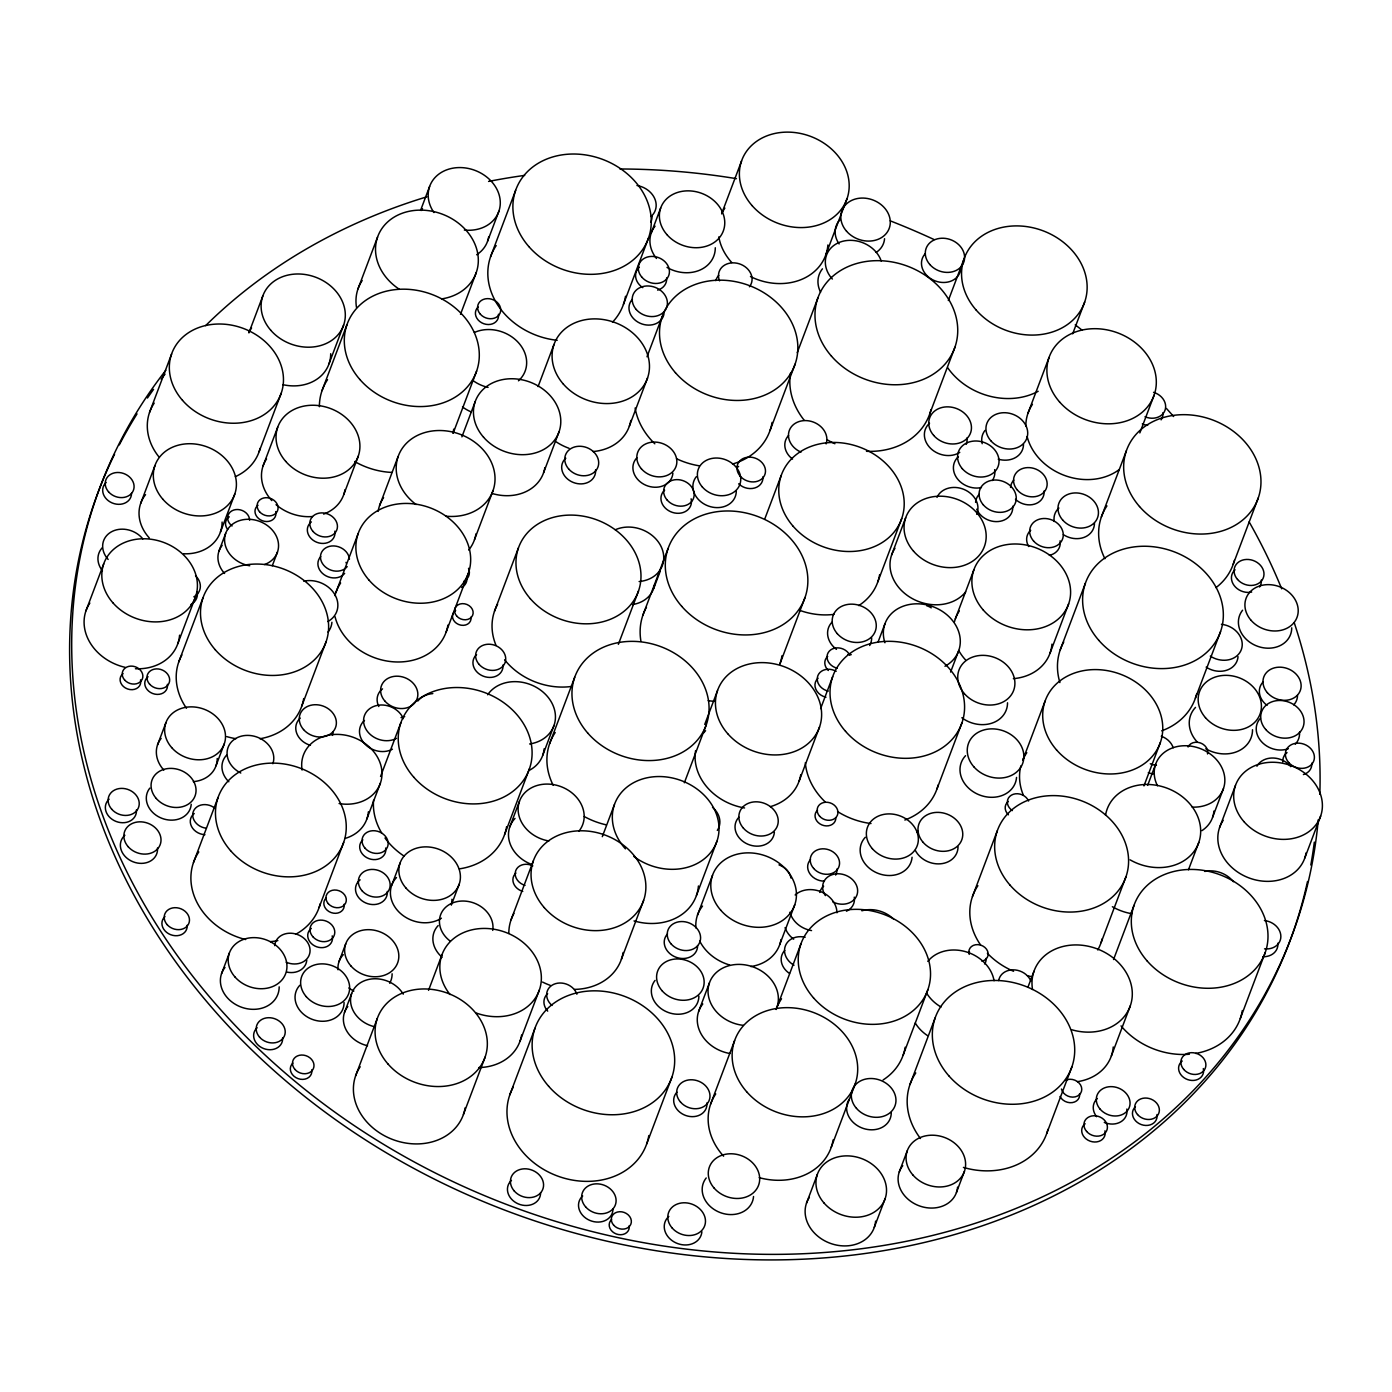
<?xml version="1.0" encoding="UTF-8"?>
<svg xmlns="http://www.w3.org/2000/svg" width="1392" height="1392" viewBox="0 0 1392 1392"><rect width="100%" height="100%" fill="white"/><g stroke="black" fill="none" stroke-linecap="round" stroke-linejoin="round"><path stroke-width="1.5" d="M149.553 412.363L171.616 354.003M85.973 610.792L103.704 563.882M140.679 503.417L154.982 465.554M248.89 332.862L262.775 296.113M177.811 643.678L195.524 596.785M220.458 531.988L234.778 494.125M218.996 551.058L225.643 533.449M178.733 662L203.023 597.707M259.138 451.617L281.201 393.24M157.557 744.824L165.857 722.866M263.123 465.763L277.669 427.292M329.034 363.764L343.65 325.067M358.005 288.875L377.545 237.145M322.057 390.595L346.973 324.649M272.31 565.726L277.478 552.032M420.575 210.383L429.589 186.528M216.004 765.774L224.303 743.798M193.488 862.518L218.057 797.494M343.737 494.63L358.266 456.158M335.959 592.331L358.162 533.606M301.786 706.057L326.076 641.782M379.581 505.609L398.129 456.489M487.6 241.147L498.858 211.323M460.508 314.296L476.29 272.501M490.558 256.772L515.632 190.391M221.554 973.669L229.332 953.068M453.218 433.034L476.621 371.09M461.9 436.844L475.177 401.696M319.099 907.514L343.667 842.473M380.555 776.475L400.879 722.709M366.862 818.948L380.416 783.104M474.515 539.609L493.081 490.489M538.078 386.593L553.981 344.468M446.223 631.829L468.408 573.086M339.004 961.628L345.703 943.898M543.576 472.741L559.062 431.746M494.508 611.21L518.416 547.943M391.622 885.451L400.096 863.04M344.485 1012.489L351.654 993.523M623.442 304.378L648.533 237.98M651.195 233.073L660.661 208.034M355.621 1075.825L377.302 1018.439M647.019 356.77L662.227 316.523M629.358 426.126L647.558 377.98M451.426 904.748L459.186 884.198M721.909 212.976L741.571 160.967M428.545 990.338L441.856 955.103M504.617 834.469L529.447 768.749M509.785 826.935L519.425 801.427M542.741 755.282L554.016 725.441M549.631 743.641L574.67 677.382M511.09 919.729L533.293 860.969M618.361 644.339L638.528 590.974M642.947 615.055L668.108 548.431M653.718 588.398L660.313 570.964M463.432 1114.435L485.112 1057.067M520.121 1040.92L539.348 990.025M602.301 836.679L614.429 804.576M825.839 254.736L846.997 198.743M509.785 1094.895L534.963 1028.288M797.233 352.663L817.817 298.166M770.02 430.511L795.11 364.112M764.765 518.99L781.243 475.403M704.735 724.432L717.541 690.519M684.359 782.774L706.37 724.553M621.406 959.227L643.609 900.467M805.028 597.481L779.868 664.088A72.715 60.291 20.7 0 0 781.991 655.736M696.452 895.456L716.915 841.29M697.496 915.101L712.513 875.359M948.317 300.533L964.047 258.895M646.688 1143.928L671.866 1077.304M698.645 1011.41L709.433 982.874M929.734 413.876L954.912 347.269M820.619 708.598L832.694 676.669M799.182 780.895L819.54 727.042M877.76 581.943L901.72 518.555M891.611 554.956L905.67 517.789M878.195 641.677L884.877 624.016M710.633 1104.082L734.593 1040.642M779.729 944.559L794.745 904.817M776.144 1009.496L800.852 944.089M1027.992 413.215L1049.063 357.448M955.312 618.935L973.843 569.92M1072.675 333.819L1084.664 302.099M950.614 672.058L958.775 650.482M937.025 788.812L961.907 722.953M806.525 1203.106L817.365 1174.413M831.25 1147.286L855.227 1083.846M1050.125 652.9L1068.638 603.867M1101.35 517.024L1126.389 450.747M903.199 1054.997L927.907 989.608M1139.839 432.929L1154.142 395.084M1060.252 649.786L1085.395 583.231M1022.668 760.415L1045.061 701.133M972.469 896.535L997.298 830.798M909.985 1084.49L935.146 1017.865M874.28 1227.379L885.121 1198.686M899.267 1171.942L907.253 1150.836M1027.905 987.311L1033.978 971.285M956.461 1192.422L964.447 1171.333M1143.963 785.906L1160.389 742.441M1147.652 785.366L1155.621 764.295M1233.208 564.247L1258.264 497.971M1101.089 942.593L1125.937 876.856M1195.38 698.192L1220.54 631.62M1046.732 1133.453L1071.892 1066.846M1113.548 959.523L1134.028 905.357M1111.39 1055.884L1130.321 1005.79M1188.455 869.826L1198.79 842.473M1212.589 817.33L1223.464 788.585M1219.583 827.544L1235.435 785.558M1240.289 1018.561L1265.293 952.372M1304.774 858.064L1320.643 816.077M1307.506 881.519A636.753 527.899 20.7 0 1 519.703 1215.651A636.753 527.899 20.7 0 1 114.544 454.262M119.277 444.901A636.753 527.899 20.7 0 1 137.025 413.876M147.448 398.025A636.753 527.899 20.7 0 1 153.538 389.377M161.124 379.181A636.753 527.899 20.7 0 1 165.039 374.152M1314.326 842.108A636.753 527.899 20.7 0 1 1310.812 865.024M1318.259 819.731A636.753 527.899 20.7 0 1 501.694 1202.584A636.753 527.899 20.7 0 1 165.822 370.272M205.633 325.624A636.753 527.899 20.7 0 1 426.839 196.811M488.575 181.43A636.753 527.899 20.7 0 1 524.68 175.392M619.945 168.989A636.753 527.899 20.7 0 1 736.455 178.663M890.236 220.841A636.753 527.899 20.7 0 1 934.032 239.528M1075.233 324.858A636.753 527.899 20.7 0 1 1081.949 330.061M1166.409 408.448A636.753 527.899 20.7 0 1 1173.647 416.539M1249.146 521.896A636.753 527.899 20.7 0 1 1281.701 588.816M1294.264 622.816A636.753 527.899 20.7 0 1 1319.825 794.31M879.64 574.6A63.997 53.053 20.7 0 1 858.742 605.607M833.947 614.377A63.997 53.053 20.7 0 1 800.035 610.462M506.618 826.639A68.295 56.62 20.7 0 1 459.377 868.869M404.306 856.254A68.295 56.62 20.7 0 1 384.992 838.019M381.669 832.973A68.295 56.62 20.7 0 1 373.543 800.313M715.001 701.377A72.715 60.291 20.7 0 1 708.215 700.663M640.877 640.912A72.715 60.291 20.7 0 1 646.462 607.208M938.191 784.914A68.626 56.898 20.7 0 1 904.835 820.027M871.009 823.542A68.626 56.898 20.7 0 1 837.566 811.571M824.986 801.722A68.626 56.898 20.7 0 1 805.324 762.764M391.9 472.427A68.852 57.089 20.7 0 1 354.699 461.535M319.377 406.708A68.852 57.089 20.7 0 1 327.538 379.668M453.722 429.119A68.852 57.089 20.7 0 1 452.887 433.121M1196.615 694.121A71.775 59.508 20.7 0 1 1161.728 730.835M1059.904 682.567A71.775 59.508 20.7 0 1 1063.732 642.043M544.881 467.625A44.561 36.94 20.7 0 1 492.472 493.586M320.247 903.721A66.712 55.315 20.7 0 1 295.643 934.328M277.861 940.609A66.712 55.315 20.7 0 1 270.379 941.636M245.636 939.548A66.712 55.315 20.7 0 1 198.795 851.939M417.791 701.029A24.43 20.254 20.7 0 1 432.808 693.581M772.09 422.402A70.574 58.516 20.7 0 1 732.505 464.041M698.854 465.746A70.574 58.516 20.7 0 1 676.529 458.734M654.814 443.787A70.574 58.516 20.7 0 1 635.135 408.013M871.653 637.832A22.481 18.635 20.7 0 1 869.687 645.523M851.243 654.658A22.481 18.635 20.7 0 1 848.111 654.327M836.453 649.351A22.481 18.635 20.7 0 1 831.929 622.259M1038.171 391.291A64.067 53.105 20.7 0 1 947.656 367.697M475.994 533.815A50.425 41.812 20.7 0 1 468.704 550.049M378.102 511.403A50.425 41.812 20.7 0 1 383.583 497.605M416.104 504.53A50.425 41.812 20.7 0 1 416.817 435.731A50.425 41.812 20.7 0 1 492.646 465.45A50.425 41.812 20.7 0 1 445.753 516.154M605.92 824.777A69.948 57.994 20.7 0 1 584.24 816.53M553.181 785.262A69.948 57.994 20.7 0 1 555.199 732.54M827.892 244.975A56.011 46.423 20.7 0 1 750.462 276.556M731.74 262.514A56.011 46.423 20.7 0 1 718.811 236.884M721.63 213.881A56.011 46.423 20.7 0 1 724.867 208.087M131.544 493.29A14.72 12.215 20.7 0 1 112.108 502.93A14.72 12.215 20.7 0 1 106.175 482.467M630.82 420.419A49.694 41.203 20.7 0 1 593.079 451.547M568.997 448.276A49.694 41.203 20.7 0 1 556.365 441.977M303.7 698.558A65.354 54.184 20.7 0 1 259.956 738.752M235.892 738.7A65.354 54.184 20.7 0 1 226.826 736.629M186.476 708.267A65.354 54.184 20.7 0 1 181.917 654.936M625.513 296.27A70.592 58.516 20.7 0 1 612.515 322.178M557.2 340.292A70.592 58.516 20.7 0 1 496.178 245.584M1242.325 1010.557A69.722 57.803 20.7 0 1 1195.658 1053.431M1189.377 1054.231A69.722 57.803 20.7 0 1 1121.047 1025.887M1023.381 795.25A61.265 50.791 20.7 0 1 1020.875 765.861M1023.259 759.023A61.265 50.791 20.7 0 1 1026.791 752.672M204.937 834.695A13.92 11.536 20.7 0 1 191.522 826.448A13.92 11.536 20.7 0 1 194.236 813.52M206.381 828.223A13.92 11.536 20.7 0 1 193.54 810.997A13.92 11.536 20.7 0 1 215.238 808.491M648.811 1135.576A72.715 60.274 20.7 0 1 558.366 1176.327A72.715 60.274 20.7 0 1 513.317 1087.048M912.073 857.246A26.518 21.976 20.7 0 1 877.134 872.993A26.518 21.976 20.7 0 1 865.302 837.288M1047.967 1129.347A72.628 60.221 20.7 0 1 963.421 1167.418M920.477 1138.517A72.628 60.221 20.7 0 1 915.762 1072.954M698.436 885.991A54.427 45.136 20.7 0 1 634.021 920.912M625.443 848.859A54.427 45.136 20.7 0 1 651.717 776.997A54.427 45.136 20.7 0 1 718.098 837.149A54.427 45.136 20.7 0 1 633.83 856.445M465.119 1107.858A57.263 47.467 20.7 0 1 391.97 1139.23A57.263 47.467 20.7 0 1 360.18 1066.742M572.356 686.343A63.788 52.896 20.7 0 1 504.617 659.791M496.039 645.418A63.788 52.896 20.7 0 1 497.605 604.319M191.226 804.332A22.951 19.018 20.7 0 1 161.75 818.27A22.951 19.018 20.7 0 1 149.831 788.116M905.183 1047.236A67.477 55.941 20.7 0 1 883.137 1079.931M777.623 1005.772A67.477 55.941 20.7 0 1 781.521 998.777M332.218 935.876A12.65 10.492 20.7 0 1 316.645 946.786A12.65 10.492 20.7 0 1 311.321 928.394M441.386 918.215A31.39 26.03 20.7 0 1 400.27 913.274A31.39 26.03 20.7 0 1 396.476 877.534M451.948 899.267A31.39 26.03 20.7 0 1 451.252 904.835M1234.408 560.28A70.035 58.064 20.7 0 1 1215.982 587.633M1104.917 558.697A70.035 58.064 20.7 0 1 1106.936 505.905M1306.096 852.861A45.257 37.514 20.7 0 1 1248.293 877.656A45.257 37.514 20.7 0 1 1223.185 820.358M260.147 448.311A58.203 48.25 20.7 0 1 235.335 476.656M158.775 456.698A58.203 48.25 20.7 0 1 154.199 403.123M544.098 748.861A36.801 30.52 20.7 0 1 529.795 770.072M487.652 694.782A36.801 30.52 20.7 0 1 547.404 696.435A36.801 30.52 20.7 0 1 529.639 743.972M521.635 1034.969A51.782 42.926 20.7 0 1 478.744 1067.577M450.051 994.549A51.782 42.926 20.7 0 1 473.854 929.421A51.782 42.926 20.7 0 1 541.349 976.853A51.782 42.926 20.7 0 1 476.447 1013.098M960.602 269.857A20.045 16.617 20.7 0 1 933.667 280.279A20.045 16.617 20.7 0 1 925.367 253.57M1113.252 1046.975A51.173 42.421 20.7 0 1 1077.495 1081.654M1032.516 989.486A51.173 42.421 20.7 0 1 1080.801 945.133A51.173 42.421 20.7 0 1 1132.096 997.89A51.173 42.421 20.7 0 1 1071.631 1029.715M623.129 952.511A58.586 48.581 20.7 0 1 574.6 989.399M550.24 985.345A58.586 48.581 20.7 0 1 542.549 982.056M508.811 933.44A58.586 48.581 20.7 0 1 513.944 913.396M1238.045 656.693A21.176 17.557 20.7 0 1 1206.151 667.133M1221.428 624.312A21.176 17.557 20.7 0 1 1241.42 649.368A21.176 17.557 20.7 0 1 1210.327 656.119M965.683 591.878A41.899 34.748 20.7 0 1 910.211 597.377A41.899 34.748 20.7 0 1 894.952 548.309M179.585 635.187A48.772 40.438 20.7 0 1 135.442 668.752M125.228 667.36A48.772 40.438 20.7 0 1 89.854 603.049M930.987 409.753A72.819 60.361 20.7 0 1 866.503 451.304M834.869 443.735A72.819 60.361 20.7 0 1 827.179 439.802M804.193 420.245A72.819 60.361 20.7 0 1 790.517 373.143M1213.911 811.066A36.035 29.876 20.7 0 1 1201.888 830.659M1157.448 785.732A36.035 29.876 20.7 0 1 1178.676 746.269A36.035 29.876 20.7 0 1 1224.194 774.317A36.035 29.876 20.7 0 1 1192.161 807.116M498.423 314.261A11.797 9.779 20.7 0 1 483.737 323.71A11.797 9.779 20.7 0 1 478.204 307.023M884.929 642.739A39.254 32.538 20.7 0 1 906.575 605.137A39.254 32.538 20.7 0 1 955.086 624.155A39.254 32.538 20.7 0 1 944.977 666.263M222.111 522.07A42.386 35.131 20.7 0 1 183.657 553.772M149.257 537.886A42.386 35.131 20.7 0 1 145.551 494.647M833.129 1139.926A64.067 53.122 20.7 0 1 759.232 1177.667M723.596 1156.195A64.067 53.122 20.7 0 1 715.732 1093.921M447.928 625.095A58.568 48.546 20.7 0 1 393.31 661.809A58.568 48.546 20.7 0 1 335.037 616.708M334.967 595.654A58.568 48.546 20.7 0 1 340.622 583.039M730.017 1053.518A35.879 29.754 20.7 0 1 702.786 1003.98M743.311 1025.33A35.879 29.754 20.7 0 1 708.267 987.694A35.879 29.754 20.7 0 1 751.402 966.344A35.879 29.754 20.7 0 1 776.197 1009.043M800.765 774.683A54.166 44.909 20.7 0 1 770.385 806.647M744.563 807.952A54.166 44.909 20.7 0 1 695.6 750.584M703.43 733.166A54.166 44.909 20.7 0 1 705.587 730.713M197.264 591.931A16.617 13.781 20.7 0 1 190.948 604.511M195.541 575.783A16.617 13.781 20.7 0 1 193.853 596.82M652.065 216.143A21.019 17.435 20.7 0 1 650.795 222.233M636.979 185.501A21.019 17.435 20.7 0 1 654.588 198.29A21.019 17.435 20.7 0 1 651.195 216.369M959.767 452.383A21.785 18.061 20.7 0 1 930.674 448.433A21.785 18.061 20.7 0 1 929.543 423.22M967.04 437.906A21.785 18.061 20.7 0 1 966.239 444.326M994.654 469.643A21.158 17.557 20.7 0 1 992.374 480.536M981.447 487.565A21.158 17.557 20.7 0 1 957.122 478.448A21.158 17.557 20.7 0 1 958.409 456.663M1051.969 644.131A50.356 41.743 20.7 0 1 1013.359 678.652M965.509 659.895A50.356 41.743 20.7 0 1 959.471 651.787M954.46 621.789A50.356 41.743 20.7 0 1 959.332 610.949M368.375 811.814A40.977 33.965 20.7 0 1 345.094 838.419M302.099 770.054A40.977 33.965 20.7 0 1 338.848 734.419A40.977 33.965 20.7 0 1 382 773.517A40.977 33.965 20.7 0 1 339.091 803.567M503.017 664.993A15.364 12.737 20.7 0 1 483.285 676.181A15.364 12.737 20.7 0 1 476.586 654.64M187.172 925.28A12.911 10.701 20.7 0 1 170.59 934.676A12.911 10.701 20.7 0 1 164.969 916.58M470.966 617.091A9.483 7.865 20.7 0 1 458.542 624.451A9.483 7.865 20.7 0 1 455.654 610.566M470.966 411.806A34.556 28.64 20.7 0 1 462.492 406.934M474.394 332.462A34.556 28.64 20.7 0 1 518.311 342.519A34.556 28.64 20.7 0 1 518.45 380.816M488.07 387.411A34.556 28.64 20.7 0 1 472.567 380.242M356.509 307.528A52.444 43.483 20.7 0 1 362.181 280.54M399.26 289.223A52.444 43.483 20.7 0 1 391.326 218.979A52.444 43.483 20.7 0 1 471.366 237.319A52.444 43.483 20.7 0 1 441.56 298.915M820.567 292.181A29.128 24.151 20.7 0 1 822.428 268.83M832.346 279.026A29.128 24.151 20.7 0 1 840.124 242.086A29.128 24.151 20.7 0 1 881.24 261.087M1102.255 938.73A68.312 56.637 20.7 0 1 1097.783 949.97M1032.203 976.714A68.312 56.637 20.7 0 1 1027.435 975.775M1013.567 971.268A68.312 56.637 20.7 0 1 987.363 953.242M980.542 944.89A68.312 56.637 20.7 0 1 977.897 885.695M306.779 960.149A18.061 14.964 20.7 0 1 286.648 972.051M274.711 945.655A18.061 14.964 20.7 0 1 295.261 933.841A18.061 14.964 20.7 0 1 309.476 954.355A18.061 14.964 20.7 0 1 286.23 962.255M466.999 578.776A13.711 11.362 20.7 0 1 461.639 587.494M468.53 568.301A13.711 11.362 20.7 0 1 464.023 581.177M157.487 848.024A18.966 15.712 20.7 0 1 133.127 861.822A18.966 15.712 20.7 0 1 124.862 835.252M875.603 1221.115A36.001 29.841 20.7 0 1 830.554 1243.421A36.001 29.841 20.7 0 1 809.378 1197.398M891.263 1112.747A22.777 18.879 20.7 0 1 863.475 1128.494A22.777 18.879 20.7 0 1 849.294 1099.106M1156.978 1114.522A12.598 10.44 20.7 0 1 1141.336 1124.597A12.598 10.44 20.7 0 1 1135.42 1106.797M998.69 980.56A17.017 14.111 20.7 0 1 1013.376 969.841A17.017 14.111 20.7 0 1 1030.828 980.942M957.574 1187.132A30.38 25.178 20.7 0 1 918.546 1205.576A30.38 25.178 20.7 0 1 902.764 1165.661M522.766 891.402A12.754 10.562 20.7 0 1 515.927 873.08M525.045 885.382A12.754 10.562 20.7 0 1 515.806 870.47A12.754 10.562 20.7 0 1 532.823 865.859M1252.522 729.739A32.277 26.761 20.7 0 1 1205.803 748.792M1197.033 741.797A32.277 26.761 20.7 0 1 1195.502 707.397M789.525 973.443A18.479 15.312 20.7 0 1 784.757 950.44M793.997 965.23A18.479 15.312 20.7 0 1 785.436 945.69A18.479 15.312 20.7 0 1 805.168 937.234M781.016 939.548A43.674 36.209 20.7 0 1 750.793 966.553M729.634 964.987A43.674 36.209 20.7 0 1 699.724 941.096M695.913 927.977A43.674 36.209 20.7 0 1 702.525 906.07M629.149 1225.83A10.231 8.474 20.7 0 1 616.43 1234.025A10.231 8.474 20.7 0 1 611.627 1219.549M1131.887 913.726A48.772 40.438 20.7 0 1 1112.365 906.731M1105.544 815.19A48.772 40.438 20.7 0 1 1165.104 787.472A48.772 40.438 20.7 0 1 1197.311 846.04A48.772 40.438 20.7 0 1 1130.095 859.838M331.922 622.276A25.752 21.35 20.7 0 1 328.025 632.072M303.734 581.177A25.752 21.35 20.7 0 1 334.741 594.401A25.752 21.35 20.7 0 1 327.816 621.545M1012.715 506.236A18.983 15.747 20.7 0 1 998.168 521.548A18.983 15.747 20.7 0 1 976.732 509.211M975.583 502.338A18.983 15.747 20.7 0 1 979.22 494.247M217.222 758.501A31.042 25.735 20.7 0 1 193.331 781.643M163.838 770.089A31.042 25.735 20.7 0 1 161.124 738.404M835.844 817.974A10.614 8.787 20.7 0 1 821.837 824.899A10.614 8.787 20.7 0 1 817.556 810.179M828.31 670.492A12.163 10.092 20.7 0 1 827.683 656.398M837.288 668.23A12.163 10.092 20.7 0 1 829.371 651.056A12.163 10.092 20.7 0 1 849.781 655.093M488.679 236.918A36.784 30.502 20.7 0 1 476.656 254.753M421.254 210.505A36.784 30.502 20.7 0 1 422.559 208.73M433.956 212.558A36.784 30.502 20.7 0 1 450.73 168.623A36.784 30.502 20.7 0 1 499.624 196.759A36.784 30.502 20.7 0 1 464.336 230.045M404.689 716.671A19.001 15.747 20.7 0 1 401.018 717.611M378.815 706.527A19.001 15.747 20.7 0 1 382.522 688.883M1188.072 746.982A10.353 8.578 20.7 0 1 1200.409 742.945A10.353 8.578 20.7 0 1 1207.508 753.942M1291.724 627.827A27.196 22.55 20.7 0 1 1257.62 646.306A27.196 22.55 20.7 0 1 1242.586 610.218M1204.776 871.444A25.404 21.054 20.7 0 1 1233.434 881.71M442.169 957.296A27.318 22.655 20.7 0 1 438.167 925.558M450.225 941.131A27.318 22.655 20.7 0 1 442.36 911.221A27.318 22.655 20.7 0 1 474.289 903.147A27.318 22.655 20.7 0 1 492.733 930.395M344.99 489.723A42.804 35.496 20.7 0 1 323.657 514.1M312.469 516.536A42.804 35.496 20.7 0 1 276.051 504.687M271.788 500.581A42.804 35.496 20.7 0 1 266.533 458.977M937.007 497.344A21.559 17.87 20.7 0 1 964.151 489.497A21.559 17.87 20.7 0 1 976.645 514.257M1119.325 469.487A55.819 46.267 20.7 0 1 1065.263 475.716A55.819 46.267 20.7 0 1 1027.105 436.462M1025.817 426.283A55.819 46.267 20.7 0 1 1032.429 404.359M701.881 1231.729A19.227 15.938 20.7 0 1 675.92 1242.865A19.227 15.938 20.7 0 1 668.804 1216.451M825.961 697.235A13.05 10.823 20.7 0 1 815.764 689.092A13.05 10.823 20.7 0 1 818.044 678.235M828.257 691.128A13.05 10.823 20.7 0 1 817.887 675.607A13.05 10.823 20.7 0 1 836.157 671.327M698.871 996.063A24.256 20.097 20.7 0 1 668.473 1012.558A24.256 20.097 20.7 0 1 655.075 980.386M136.433 809.866A15.886 13.172 20.7 0 1 116.041 821.437A15.886 13.172 20.7 0 1 109.115 799.165M712.53 807.325A21.611 17.905 20.7 0 1 717.315 830.398M140.522 679.853A10.544 8.752 20.7 0 1 127.525 688.953A10.544 8.752 20.7 0 1 123.088 673.606M330.704 353.707A42.961 35.618 20.7 0 1 282.715 384.627M249.098 332.444A42.961 35.618 20.7 0 1 251.569 327.99M228.827 781.765A23.838 19.766 20.7 0 1 226.565 755.195M240.781 773.03A23.838 19.766 20.7 0 1 228.706 745.921A23.838 19.766 20.7 0 1 257.99 737.447A23.838 19.766 20.7 0 1 272.867 763.738M753.542 1196.511A26.239 21.75 20.7 0 1 719.838 1212.432A26.239 21.75 20.7 0 1 706.214 1177.963M1261.309 580.081A15.26 12.65 20.7 0 1 1259.551 586.989M1251.669 592.07A15.26 12.65 20.7 0 1 1234.13 585.51A15.26 12.65 20.7 0 1 1235.052 569.78M547.717 1011.149A15.764 13.067 20.7 0 1 547.648 993.697M552.015 1005.442A15.764 13.067 20.7 0 1 553.703 984.335A15.764 13.067 20.7 0 1 576.897 994.219M167.388 684.307A11.606 9.622 20.7 0 1 152.563 693.46A11.606 9.622 20.7 0 1 148.057 676.738M367.558 1045.74A28.658 23.768 20.7 0 1 347.791 1006.555M374.726 1026.774A28.658 23.768 20.7 0 1 355.499 986.945A28.658 23.768 20.7 0 1 403.262 994.166M311.756 1069.839A10.997 9.118 20.7 0 1 298.097 1078.643A10.997 9.118 20.7 0 1 292.929 1063.088M1277.891 943.167A16.721 13.868 20.7 0 1 1262.77 956.704M1264.423 920.564A16.721 13.868 20.7 0 1 1280.866 936.433A16.721 13.868 20.7 0 1 1264.528 948.857M664.001 313.809A17.957 14.894 20.7 0 1 639.868 323.135A17.957 14.894 20.7 0 1 632.438 299.228M344.085 1002.536A25.021 20.741 20.7 0 1 311.878 1019.222A25.021 20.741 20.7 0 1 299.889 985.205M793.684 939.2A24.273 20.114 20.7 0 1 785.088 927.646M811.536 930.587A24.273 20.114 20.7 0 1 789.943 912.212M795.145 894.952A24.273 20.114 20.7 0 1 821.419 891.924A24.273 20.114 20.7 0 1 836.957 912.787M1079.566 1093.59A10.492 8.7 20.7 0 1 1072.31 1102.603A10.492 8.7 20.7 0 1 1060.043 1096.496M1065.315 1080.436A10.492 8.7 20.7 0 1 1080.505 1084.89A10.492 8.7 20.7 0 1 1075.129 1096.879A10.492 8.7 20.7 0 1 1061.452 1089.014M1299.519 732.122A22.115 18.34 20.7 0 1 1295.291 744.215M1288.331 748.705A22.115 18.34 20.7 0 1 1261.552 741.727A22.115 18.34 20.7 0 1 1260.508 718.15M612.985 1208.9A17.574 14.564 20.7 0 1 589.773 1220.401A17.574 14.564 20.7 0 1 582.691 1195.989M654.658 584.71A32.033 26.552 20.7 0 1 632.507 604.528M615.299 529.778A32.033 26.552 20.7 0 1 661.322 547.021A32.033 26.552 20.7 0 1 639.119 581.525M102.434 570.755A22.777 18.879 20.7 0 1 102.347 547.665M108.158 559.445A22.777 18.879 20.7 0 1 110.925 532.109A22.777 18.879 20.7 0 1 142.837 538.913M595.585 469.87A17.313 14.355 20.7 0 1 573.347 482.485A17.313 14.355 20.7 0 1 565.796 458.194M958.027 846.771A22.846 18.949 20.7 0 1 940.453 863.806A22.846 18.949 20.7 0 1 915.275 850.303M916.754 831.981A22.846 18.949 20.7 0 1 917.659 830.937M1311.803 763.147A14.825 12.284 20.7 0 1 1303.399 774.561M1282.832 761.894A14.825 12.284 20.7 0 1 1287.026 752.585M344.642 573.382A14.807 12.284 20.7 0 1 324.162 574.739A14.807 12.284 20.7 0 1 320.752 556.591M345.999 562.368A14.807 12.284 20.7 0 1 346.312 563.255M347.2 566.596A14.807 12.284 20.7 0 1 323.797 565.343A14.807 12.284 20.7 0 1 329.521 546.343A14.807 12.284 20.7 0 1 349.444 559.166M854.27 897.144A17.887 14.825 20.7 0 1 846.44 911.203M819.784 892.463A17.887 14.825 20.7 0 1 823.646 886.182M825.421 895.63A17.887 14.825 20.7 0 1 835.948 873.863A17.887 14.825 20.7 0 1 857.576 892.272A17.887 14.825 20.7 0 1 832.903 901.981M861.857 910.786A28.762 23.855 20.7 0 1 893.525 919.033M1007.53 702.786A29.18 24.186 20.7 0 1 991.8 723.196A29.18 24.186 20.7 0 1 961.855 717.75M279.183 986.858A29.98 24.865 20.7 0 1 241.582 1007.251A29.98 24.865 20.7 0 1 224.999 967.457M1094.46 523.201A20.636 17.104 20.7 0 1 1083.968 537.416A20.636 17.104 20.7 0 1 1063.331 534.615M1054.214 521.461A20.636 17.104 20.7 0 1 1058.894 508.045M927.507 1035.596A36.888 30.589 20.7 0 1 915.275 1023.016M941.044 1007.008A36.888 30.589 20.7 0 1 926.602 993.053M927.803 961.367A36.888 30.589 20.7 0 1 965.874 951.745A36.888 30.589 20.7 0 1 994.062 980.751M1153.237 773.848A17.887 14.825 20.7 0 1 1148.296 772.717M1156.439 765.356A17.887 14.825 20.7 0 1 1150.314 763.773M1161.293 736.229A17.887 14.825 20.7 0 1 1173.212 747.73M1044.104 490.976A17.156 14.233 20.7 0 1 1034.36 504.182A17.156 14.233 20.7 0 1 1015.464 499.258M1010.54 487.444A17.156 14.233 20.7 0 1 1013.828 480.118M715.297 247.759A33.356 27.666 20.7 0 1 667.012 267.438M656.485 258.477A33.356 27.666 20.7 0 1 655.04 226.165M926.707 605.746A14.094 11.693 20.7 0 1 931.248 607.852M672.893 473.176A20.428 16.93 20.7 0 1 645.975 485.303A20.428 16.93 20.7 0 1 636.857 457.811M387.289 891.419A16.234 13.468 20.7 0 1 365.905 903.025A16.234 13.468 20.7 0 1 360.128 879.831M1256.924 766.226A20.201 16.739 20.7 0 1 1290.767 766.627M532.301 864.676A33.704 27.944 20.7 0 1 515.005 818.426M548.883 840.977A33.704 27.944 20.7 0 1 519.025 802.697A33.704 27.944 20.7 0 1 564.056 787.942A33.704 27.944 20.7 0 1 578.985 831.128M697.601 945.76A17.035 14.129 20.7 0 1 675.677 957.122A17.035 14.129 20.7 0 1 667.516 933.962M344.12 904.261A10.405 8.63 20.7 0 1 331.174 912.595A10.405 8.63 20.7 0 1 326.285 897.875M1016.543 777.415A28.884 23.942 20.7 0 1 978.489 794.554A28.884 23.942 20.7 0 1 965.578 755.682M1126.841 1109.059A17.226 14.285 20.7 0 1 1104.274 1122.422M1096.635 1116.697A17.226 14.285 20.7 0 1 1097.331 1098.497M836.923 869.026A14.947 12.389 20.7 0 1 835.652 875.046M824.429 881.136A14.947 12.389 20.7 0 1 809.726 873.532A14.947 12.389 20.7 0 1 810.544 859.577M1162.912 412.745A15.643 12.963 20.7 0 1 1161.102 419.845M1147.669 425.326A15.643 12.963 20.7 0 1 1142.31 423.916M1153.55 392.335A15.643 12.963 20.7 0 1 1165.052 410.188A15.643 12.963 20.7 0 1 1145.007 416.747M334.863 531.152A14.129 11.71 20.7 0 1 316.837 542.288A14.129 11.71 20.7 0 1 311.356 521.93M774.37 832.312A20.097 16.652 20.7 0 1 747.887 844.248A20.097 16.652 20.7 0 1 738.926 817.191M282.628 1037.736A14.825 12.284 20.7 0 1 263.593 1048.524A14.825 12.284 20.7 0 1 257.137 1027.748M884.564 238.711A25.247 20.932 20.7 0 1 876.125 252.439M839.098 243.948A25.247 20.932 20.7 0 1 840.02 219.71M1008.4 814.825A11.206 9.292 20.7 0 1 1008.365 801.427M1012.384 810.596A11.206 9.292 20.7 0 1 1011.375 795.163A11.206 9.292 20.7 0 1 1028.566 801.026M1023.503 444.222A21.315 17.678 20.7 0 1 998.221 459.169M982.195 443.7A21.315 17.678 20.7 0 1 984.997 430.424M1297.501 695.374A19.471 16.13 20.7 0 1 1293.742 704.857M1267.033 705.361A19.471 16.13 20.7 0 1 1263.118 681.906M666.646 277.895A15.869 13.154 20.7 0 1 657.633 290.128M642.756 287.639A15.869 13.154 20.7 0 1 639.346 267.194M227.696 529.517A11.206 9.292 20.7 0 1 229.262 516.832M232.064 525.967A11.206 9.292 20.7 0 1 233.682 510.064A11.206 9.292 20.7 0 1 249.62 520.225M762.938 476.795A14.546 12.058 20.7 0 1 754.673 488A14.546 12.058 20.7 0 1 738.647 483.824M737.899 466.999A14.546 12.058 20.7 0 1 738.595 466.424M392.126 973.791A27.649 22.916 20.7 0 1 389.708 983.257M353.846 991.034A27.649 22.916 20.7 0 1 348.853 987.972M338.012 969.772A27.649 22.916 20.7 0 1 343.285 954.651M540.601 1192.84A16.913 14.024 20.7 0 1 518.276 1203.889A16.913 14.024 20.7 0 1 511.456 1180.399M224.564 573.452A27.544 22.829 20.7 0 1 222.163 545.368M249.725 565.778A27.544 22.829 20.7 0 1 226.722 530.961A27.544 22.829 20.7 0 1 269.665 527.411A27.544 22.829 20.7 0 1 264.567 564.543M1203.314 1068.569A12.772 10.597 20.7 0 1 1187.602 1079.583A12.772 10.597 20.7 0 1 1182.208 1061.017M1060.078 540.809A17.156 14.216 20.7 0 1 1049.359 555.338M1028.705 546.534A17.156 14.216 20.7 0 1 1030.706 530.3M736.281 491.045A22.133 18.34 20.7 0 1 708.528 506.079A22.133 18.34 20.7 0 1 696.296 476.725M1104.935 1130.843A11.989 9.935 20.7 0 1 1090.18 1141.179A11.989 9.935 20.7 0 1 1085.116 1123.744M715.836 280.645A17.122 14.198 20.7 0 1 718.794 275.355M719.56 280.853A17.122 14.198 20.7 0 1 737.029 263.227A17.122 14.198 20.7 0 1 749.435 286.769M691.111 498.806A15.59 12.928 20.7 0 1 672.458 512.413A15.59 12.928 20.7 0 1 664.628 490.193M706.945 1102.899A17 14.094 20.7 0 1 685.682 1115.479A17 14.094 20.7 0 1 676.964 1092.163M778.981 864.884A17.209 14.268 20.7 0 1 790.969 878.039M310.433 745.329A18.931 15.695 20.7 0 1 300.272 718.115M332.897 732.035A18.931 15.695 20.7 0 1 332.479 735.394M392.405 749.192A20.967 17.383 20.7 0 1 365.035 744.198A20.967 17.383 20.7 0 1 364.46 720.447M396.494 738.334A20.967 17.383 20.7 0 1 366.601 730.243A20.967 17.383 20.7 0 1 375.092 705.953A20.967 17.383 20.7 0 1 403.367 718.672M385.688 848.024A13.346 11.066 20.7 0 1 369.106 858.707A13.346 11.066 20.7 0 1 362.842 839.846M792.535 459.064A19.592 16.252 20.7 0 1 788.585 435.452M801.009 452.122A19.592 16.252 20.7 0 1 789.508 429.954A19.592 16.252 20.7 0 1 813.467 422.107A19.592 16.252 20.7 0 1 826.117 443.891M985.988 958.392A9.866 8.178 20.7 0 1 984.562 963.943M968.641 952.754A9.866 8.178 20.7 0 1 969.545 951.954M969.232 954.39A9.866 8.178 20.7 0 1 975.531 944.75A9.866 8.178 20.7 0 1 987.641 951.241A9.866 8.178 20.7 0 1 981.917 961.193M275.703 511.577A10.701 8.874 20.7 0 1 262.531 520.799A10.701 8.874 20.7 0 1 258.025 505.244M793.231 526.367A63.997 53.053 20.7 0 0 900.328 522.07A63.997 53.053 20.7 0 0 830.902 442.499A63.997 53.053 20.7 0 0 793.231 526.367M413.668 777.084A68.295 56.62 20.7 0 0 527.951 772.508A68.295 56.62 20.7 0 0 453.862 687.578A68.295 56.62 20.7 0 0 413.668 777.084M681.732 606.355A72.715 60.291 20.7 0 0 803.445 601.466A72.715 60.291 20.7 0 0 724.536 511.038A72.715 60.291 20.7 0 0 681.732 606.355M845.536 731.339A68.626 56.898 20.7 0 0 960.41 726.728A68.626 56.898 20.7 0 0 885.938 641.381A68.626 56.898 20.7 0 0 845.536 731.339M359.867 379.494A68.852 57.089 20.7 0 0 475.107 374.883A68.852 57.089 20.7 0 0 400.409 289.24A68.852 57.089 20.7 0 0 359.867 379.494M1098.845 640.39A71.775 59.508 20.7 0 0 1218.974 635.57A71.775 59.508 20.7 0 0 1141.092 546.308A71.775 59.508 20.7 0 0 1098.845 640.39M483.529 437.192A44.561 36.94 20.7 0 0 558.088 434.2A44.561 36.94 20.7 0 0 509.75 378.781A44.561 36.94 20.7 0 0 483.529 437.192M230.55 850.634A66.712 55.315 20.7 0 0 342.206 846.145A66.712 55.315 20.7 0 0 269.822 763.181A66.712 55.315 20.7 0 0 230.55 850.634M675.451 372.725A70.574 58.516 20.7 0 0 793.562 367.993A70.574 58.516 20.7 0 0 717.002 280.227A70.574 58.516 20.7 0 0 675.451 372.725M837.271 633.638A22.481 18.635 20.7 0 0 874.907 632.125A22.481 18.635 20.7 0 0 850.512 604.163A22.481 18.635 20.7 0 0 837.271 633.638M976.053 309.929A64.067 53.105 20.7 0 0 1083.254 305.614A64.067 53.105 20.7 0 0 1013.759 225.956A64.067 53.105 20.7 0 0 976.053 309.929M587.772 733.097A69.948 57.994 20.7 0 0 704.822 728.399A69.948 57.994 20.7 0 0 628.94 641.416A69.948 57.994 20.7 0 0 587.772 733.097M752.063 205.581A56.011 46.423 20.7 0 0 845.779 201.823A56.011 46.423 20.7 0 0 785.018 132.17A56.011 46.423 20.7 0 0 752.063 205.581M108.541 491.811A14.72 12.215 20.7 0 0 133.197 490.819A14.72 12.215 20.7 0 0 117.224 472.497A14.72 12.215 20.7 0 0 108.541 491.811M563.308 384.053A49.694 41.203 20.7 0 0 646.462 380.712A49.694 41.203 20.7 0 0 592.557 318.925A49.694 41.203 20.7 0 0 563.308 384.053M215.273 649.768A65.354 54.184 20.7 0 0 324.649 645.383A65.354 54.184 20.7 0 0 253.744 564.108A65.354 54.184 20.7 0 0 215.273 649.768M528.856 246.593A70.592 58.516 20.7 0 0 646.984 241.86A70.592 58.516 20.7 0 0 570.407 154.077A70.592 58.516 20.7 0 0 528.856 246.593M1147.078 960.88A69.722 57.803 20.7 0 0 1263.762 956.2A69.722 57.803 20.7 0 0 1188.124 869.495A69.722 57.803 20.7 0 0 1147.078 960.88M1056.545 749.923A61.265 50.791 20.7 0 0 1159.049 745.816A61.265 50.791 20.7 0 0 1092.598 669.639A61.265 50.791 20.7 0 0 1056.545 749.923M548.587 1086.195A72.715 60.274 20.7 0 0 670.265 1081.306A72.715 60.274 20.7 0 0 591.374 990.895A72.715 60.274 20.7 0 0 548.587 1086.195M872.366 848.685A26.518 21.976 20.7 0 0 916.736 846.893A26.518 21.976 20.7 0 0 887.974 813.92A26.518 21.976 20.7 0 0 872.366 848.685M948.752 1075.72A72.628 60.221 20.7 0 0 1070.309 1070.831A72.628 60.221 20.7 0 0 991.504 980.525A72.628 60.221 20.7 0 0 948.752 1075.72M388.037 1064.045A57.263 47.467 20.7 0 0 483.859 1060.217A57.263 47.467 20.7 0 0 421.741 988.999A57.263 47.467 20.7 0 0 388.037 1064.045M530.369 598.751A63.788 52.896 20.7 0 0 637.118 594.471A63.788 52.896 20.7 0 0 567.919 515.144A63.788 52.896 20.7 0 0 530.369 598.751M156.269 798.486A22.951 19.018 20.7 0 0 194.654 796.937A22.951 19.018 20.7 0 0 169.772 768.401A22.951 19.018 20.7 0 0 156.269 798.486M813.502 997.838A67.477 55.941 20.7 0 0 926.428 993.314A67.477 55.941 20.7 0 0 853.209 909.394A67.477 55.941 20.7 0 0 813.502 997.838M312.835 936.694A12.65 10.492 20.7 0 0 334.01 935.859A12.65 10.492 20.7 0 0 320.282 920.112A12.65 10.492 20.7 0 0 312.835 936.694M405.959 888.044A31.39 26.03 20.7 0 0 458.507 885.938A31.39 26.03 20.7 0 0 424.438 846.893A31.39 26.03 20.7 0 0 405.959 888.044M1139.509 506.531A70.035 58.064 20.7 0 0 1256.715 501.833A70.035 58.064 20.7 0 0 1180.747 414.729A70.035 58.064 20.7 0 0 1139.509 506.531M1243.909 821.593A45.257 37.514 20.7 0 0 1319.651 818.566A45.257 37.514 20.7 0 0 1270.548 762.294A45.257 37.514 20.7 0 0 1243.909 821.593M182.509 400.357A58.203 48.25 20.7 0 0 279.931 396.442A58.203 48.25 20.7 0 0 216.787 324.058A58.203 48.25 20.7 0 0 182.509 400.357M929.821 264.515A20.045 16.617 20.7 0 0 963.386 263.175A20.045 16.617 20.7 0 0 941.618 238.241A20.045 16.617 20.7 0 0 929.821 264.515M544.272 907.619A58.586 48.581 20.7 0 0 642.321 903.686A58.586 48.581 20.7 0 0 578.759 830.833A58.586 48.581 20.7 0 0 544.272 907.619M913.517 551.162A41.899 34.748 20.7 0 0 983.639 548.344A41.899 34.748 20.7 0 0 938.173 496.231A41.899 34.748 20.7 0 0 913.517 551.162M112.839 602.736A48.772 40.438 20.7 0 0 194.462 599.465A48.772 40.438 20.7 0 0 141.549 538.808A48.772 40.438 20.7 0 0 112.839 602.736M831.459 356.161A72.819 60.361 20.7 0 0 953.311 351.271A72.819 60.361 20.7 0 0 874.333 260.722A72.819 60.361 20.7 0 0 831.459 356.161M480.257 314.105A11.797 9.779 20.7 0 0 500.006 313.304A11.797 9.779 20.7 0 0 487.2 298.636A11.797 9.779 20.7 0 0 480.257 314.105M162.916 499.31A42.386 35.131 20.7 0 0 233.839 496.457A42.386 35.131 20.7 0 0 187.868 443.752A42.386 35.131 20.7 0 0 162.916 499.31M746.599 1091.676A64.067 53.122 20.7 0 0 853.818 1087.361A64.067 53.122 20.7 0 0 784.305 1007.704A64.067 53.122 20.7 0 0 746.599 1091.676M369.124 580.238A58.568 48.546 20.7 0 0 467.12 576.305A58.568 48.546 20.7 0 0 403.593 503.486A58.568 48.546 20.7 0 0 369.124 580.238M727.685 733.654A54.166 44.909 20.7 0 0 818.339 730.017A54.166 44.909 20.7 0 0 759.58 662.662A54.166 44.909 20.7 0 0 727.685 733.654M933.667 435.418A21.785 18.061 20.7 0 0 970.137 433.956A21.785 18.061 20.7 0 0 946.508 406.864A21.785 18.061 20.7 0 0 933.667 435.418M962.342 468.739A21.158 17.557 20.7 0 0 997.751 467.312A21.158 17.557 20.7 0 0 974.8 441.003A21.158 17.557 20.7 0 0 962.342 468.739M983.274 610.027A50.356 41.743 20.7 0 0 1067.542 606.651A50.356 41.743 20.7 0 0 1012.906 544.028A50.356 41.743 20.7 0 0 983.274 610.027M479.074 664.367A15.364 12.737 20.7 0 0 504.791 663.34A15.364 12.737 20.7 0 0 488.122 644.235A15.364 12.737 20.7 0 0 479.074 664.367M167.11 924.601A12.911 10.701 20.7 0 0 188.703 923.731A12.911 10.701 20.7 0 0 174.713 907.688A12.911 10.701 20.7 0 0 167.11 924.601M456.715 616.064A9.483 7.865 20.7 0 0 472.584 615.438A9.483 7.865 20.7 0 0 462.301 603.641A9.483 7.865 20.7 0 0 456.715 616.064M1010.105 885.208A68.312 56.637 20.7 0 0 1124.44 880.614A68.312 56.637 20.7 0 0 1050.316 795.667A68.312 56.637 20.7 0 0 1010.105 885.208M128.151 846.684A18.966 15.712 20.7 0 0 159.871 845.414A18.966 15.712 20.7 0 0 139.304 821.837A18.966 15.712 20.7 0 0 128.151 846.684M824.099 1203.088A36.001 29.841 20.7 0 0 884.338 1200.67A36.001 29.841 20.7 0 0 845.292 1155.899A36.001 29.841 20.7 0 0 824.099 1203.088M856.463 1108.363A22.777 18.879 20.7 0 0 894.586 1106.849A22.777 18.879 20.7 0 0 869.878 1078.522A22.777 18.879 20.7 0 0 856.463 1108.363M1137.542 1114.557A12.598 10.44 20.7 0 0 1158.614 1113.704A12.598 10.44 20.7 0 0 1144.937 1098.044A12.598 10.44 20.7 0 0 1137.542 1114.557M912.943 1175.039A30.38 25.178 20.7 0 0 963.769 1173.004A30.38 25.178 20.7 0 0 930.813 1135.228A30.38 25.178 20.7 0 0 912.943 1175.039M1205.455 717.663A32.277 26.761 20.7 0 0 1259.464 715.505A32.277 26.761 20.7 0 0 1224.455 675.364A32.277 26.761 20.7 0 0 1205.455 717.663M720.691 910.159A43.674 36.209 20.7 0 0 793.788 907.219A43.674 36.209 20.7 0 0 746.408 852.896A43.674 36.209 20.7 0 0 720.691 910.159M613.628 1225.134A10.231 8.474 20.7 0 0 630.75 1224.438A10.231 8.474 20.7 0 0 619.649 1211.719A10.231 8.474 20.7 0 0 613.628 1225.134M983.344 504.896A18.983 15.747 20.7 0 0 1015.116 503.626A18.983 15.747 20.7 0 0 994.514 480.014A18.983 15.747 20.7 0 0 983.344 504.896M171.668 747.591A31.042 25.735 20.7 0 0 223.625 745.503A31.042 25.735 20.7 0 0 189.938 706.892A31.042 25.735 20.7 0 0 171.668 747.591M819.557 816.147A10.614 8.787 20.7 0 0 837.305 815.434A10.614 8.787 20.7 0 0 825.804 802.244A10.614 8.787 20.7 0 0 819.557 816.147M384.905 701.098A19.001 15.747 20.7 0 0 416.695 699.828A19.001 15.747 20.7 0 0 396.076 676.199A19.001 15.747 20.7 0 0 384.905 701.098M1251.06 620.31A27.196 22.55 20.7 0 0 1296.561 618.483A27.196 22.55 20.7 0 0 1267.068 584.657A27.196 22.55 20.7 0 0 1251.06 620.31M285.691 461.378A42.804 35.496 20.7 0 0 357.326 458.507A42.804 35.496 20.7 0 0 310.886 405.281A42.804 35.496 20.7 0 0 285.691 461.378M1059.521 401.888A55.819 46.267 20.7 0 0 1152.924 398.147A55.819 46.267 20.7 0 0 1092.372 328.738A55.819 46.267 20.7 0 0 1059.521 401.888M672.145 1227.988A19.227 15.938 20.7 0 0 704.317 1226.7A19.227 15.938 20.7 0 0 683.472 1202.792A19.227 15.938 20.7 0 0 672.145 1227.988M662.087 990.756A24.256 20.097 20.7 0 0 702.682 989.12A24.256 20.097 20.7 0 0 676.373 958.966A24.256 20.097 20.7 0 0 662.087 990.756M111.691 809.204A15.886 13.172 20.7 0 0 138.278 808.143A15.886 13.172 20.7 0 0 121.052 788.394A15.886 13.172 20.7 0 0 111.691 809.204M124.584 679.94A10.544 8.752 20.7 0 0 142.228 679.226A10.544 8.752 20.7 0 0 130.796 666.107A10.544 8.752 20.7 0 0 124.584 679.94M270.814 330.322A42.961 35.618 20.7 0 0 342.71 327.433A42.961 35.618 20.7 0 0 296.113 274.015A42.961 35.618 20.7 0 0 270.814 330.322M714.2 1188.176A26.239 21.75 20.7 0 0 758.101 1186.419A26.239 21.75 20.7 0 0 729.634 1153.794A26.239 21.75 20.7 0 0 714.2 1188.176M1237.523 579.455A15.26 12.65 20.7 0 0 1263.066 578.428A15.26 12.65 20.7 0 0 1246.501 559.445A15.26 12.65 20.7 0 0 1237.523 579.455M149.553 684.098A11.606 9.622 20.7 0 0 168.971 683.315A11.606 9.622 20.7 0 0 156.391 668.891A11.606 9.622 20.7 0 0 149.553 684.098M294.947 1069.439A10.997 9.118 20.7 0 0 313.339 1068.708A10.997 9.118 20.7 0 0 301.42 1055.032A10.997 9.118 20.7 0 0 294.947 1069.439M636.248 309.511A17.957 14.894 20.7 0 0 666.316 308.311A17.957 14.894 20.7 0 0 646.828 285.969A17.957 14.894 20.7 0 0 636.248 309.511M306.275 996.672A25.021 20.741 20.7 0 0 348.139 995.002A25.021 20.741 20.7 0 0 320.995 963.89A25.021 20.741 20.7 0 0 306.275 996.672M1265.693 729.478A22.115 18.34 20.7 0 0 1302.703 727.999A22.115 18.34 20.7 0 0 1278.726 700.489A22.115 18.34 20.7 0 0 1265.693 729.478M585.632 1206.881A17.574 14.564 20.7 0 0 615.038 1205.698A17.574 14.564 20.7 0 0 595.967 1183.844A17.574 14.564 20.7 0 0 585.632 1206.881M568.667 468.965A17.313 14.355 20.7 0 0 597.638 467.816A17.313 14.355 20.7 0 0 578.863 446.275A17.313 14.355 20.7 0 0 568.667 468.965M923.14 842.351A22.846 18.949 20.7 0 0 961.385 840.803A22.846 18.949 20.7 0 0 936.59 812.389A22.846 18.949 20.7 0 0 923.14 842.351M1288.714 762.555A14.825 12.284 20.7 0 0 1313.509 761.563A14.825 12.284 20.7 0 0 1297.431 743.137A14.825 12.284 20.7 0 0 1288.714 762.555M964.325 693.599A29.18 24.186 20.7 0 0 1013.15 691.633A29.18 24.186 20.7 0 0 981.499 655.371A29.18 24.186 20.7 0 0 964.325 693.599M234.952 976.94A29.98 24.865 20.7 0 0 285.134 974.939A29.98 24.865 20.7 0 0 252.613 937.651A29.98 24.865 20.7 0 0 234.952 976.94M1062.653 519.999A20.636 17.104 20.7 0 0 1097.192 518.607A20.636 17.104 20.7 0 0 1074.798 492.942A20.636 17.104 20.7 0 0 1062.653 519.999M1017.413 490.106A17.156 14.233 20.7 0 0 1046.123 488.94A17.156 14.233 20.7 0 0 1027.522 467.608A17.156 14.233 20.7 0 0 1017.413 490.106M666.907 234.604A33.356 27.666 20.7 0 0 722.744 232.36A33.356 27.666 20.7 0 0 686.552 190.878A33.356 27.666 20.7 0 0 666.907 234.604M641.434 468.843A20.428 16.93 20.7 0 0 675.625 467.468A20.428 16.93 20.7 0 0 653.457 442.082A20.428 16.93 20.7 0 0 641.434 468.843M362.007 890.706A16.234 13.468 20.7 0 0 389.186 889.61A16.234 13.468 20.7 0 0 371.56 869.426A16.234 13.468 20.7 0 0 362.007 890.706M671.066 943.88A17.035 14.129 20.7 0 0 699.567 942.732A17.035 14.129 20.7 0 0 681.088 921.556A17.035 14.129 20.7 0 0 671.066 943.88M328.286 903.652A10.405 8.63 20.7 0 0 345.703 902.938A10.405 8.63 20.7 0 0 334.411 890.01A10.405 8.63 20.7 0 0 328.286 903.652M973.791 766.748A28.884 23.942 20.7 0 0 1022.111 764.817A28.884 23.942 20.7 0 0 990.791 728.886A28.884 23.942 20.7 0 0 973.791 766.748M1100.185 1109.233A17.226 14.285 20.7 0 0 1129.016 1108.067A17.226 14.285 20.7 0 0 1110.329 1086.647A17.226 14.285 20.7 0 0 1100.185 1109.233M813.624 868.434A14.947 12.389 20.7 0 0 838.645 867.425A14.947 12.389 20.7 0 0 822.411 848.824A14.947 12.389 20.7 0 0 813.624 868.434M312.974 531.413A14.129 11.71 20.7 0 0 336.603 530.456A14.129 11.71 20.7 0 0 321.291 512.9A14.129 11.71 20.7 0 0 312.974 531.413M743.398 828.153A20.097 16.652 20.7 0 0 777.014 826.813A20.097 16.652 20.7 0 0 755.212 801.827A20.097 16.652 20.7 0 0 743.398 828.153M259.538 1037.127A14.825 12.284 20.7 0 0 284.333 1036.135A14.825 12.284 20.7 0 0 268.256 1017.709A14.825 12.284 20.7 0 0 259.538 1037.127M846.51 231.176A25.247 20.932 20.7 0 0 888.757 229.489A25.247 20.932 20.7 0 0 861.37 198.082A25.247 20.932 20.7 0 0 846.51 231.176M990.739 440.655A21.315 17.678 20.7 0 0 1026.426 439.228A21.315 17.678 20.7 0 0 1003.301 412.728A21.315 17.678 20.7 0 0 990.739 440.655M1267.381 692.694A19.471 16.13 20.7 0 0 1299.954 691.389A19.471 16.13 20.7 0 0 1278.848 667.186A19.471 16.13 20.7 0 0 1267.381 692.694M641.903 277.234A15.869 13.154 20.7 0 0 668.473 276.173A15.869 13.154 20.7 0 0 651.247 256.424A15.869 13.154 20.7 0 0 641.903 277.234M740.248 476.203A14.546 12.058 20.7 0 0 764.608 475.229A14.546 12.058 20.7 0 0 748.809 457.133A14.546 12.058 20.7 0 0 740.248 476.203M350.888 965.909A27.649 22.916 20.7 0 0 397.155 964.064A27.649 22.916 20.7 0 0 367.157 929.682A27.649 22.916 20.7 0 0 350.888 965.909M514.24 1190.978A16.913 14.024 20.7 0 0 542.549 1189.847A16.913 14.024 20.7 0 0 524.192 1168.81A16.913 14.024 20.7 0 0 514.24 1190.978M1183.722 1069.421A12.772 10.597 20.7 0 0 1205.124 1068.569A12.772 10.597 20.7 0 0 1191.256 1052.683A12.772 10.597 20.7 0 0 1183.722 1069.421M1033.543 540.983A17.156 14.216 20.7 0 0 1062.235 539.835A17.156 14.216 20.7 0 0 1043.635 518.503A17.156 14.216 20.7 0 0 1033.543 540.983M702.386 487.043A22.133 18.34 20.7 0 0 739.413 485.564A22.133 18.34 20.7 0 0 715.418 458.038A22.133 18.34 20.7 0 0 702.386 487.043M1086.63 1131.47A11.989 9.935 20.7 0 0 1106.692 1130.669A11.989 9.935 20.7 0 0 1093.677 1115.758A11.989 9.935 20.7 0 0 1086.63 1131.47M667.151 500.059A15.59 12.928 20.7 0 0 693.233 499.015A15.59 12.928 20.7 0 0 676.321 479.631A15.59 12.928 20.7 0 0 667.151 500.059M680.514 1102.064A17 14.094 20.7 0 0 708.963 1100.915A17 14.094 20.7 0 0 690.519 1079.774A17 14.094 20.7 0 0 680.514 1102.064M303.543 729.565A18.931 15.695 20.7 0 0 335.228 728.294A18.931 15.695 20.7 0 0 314.679 704.735A18.931 15.695 20.7 0 0 303.543 729.565M365.035 848.198A13.346 11.066 20.7 0 0 387.359 847.293A13.346 11.066 20.7 0 0 372.882 830.711A13.346 11.066 20.7 0 0 365.035 848.198M259.521 511.717A10.701 8.874 20.7 0 0 277.426 511.003A10.701 8.874 20.7 0 0 265.82 497.692A10.701 8.874 20.7 0 0 259.521 511.717"/></g></svg>
